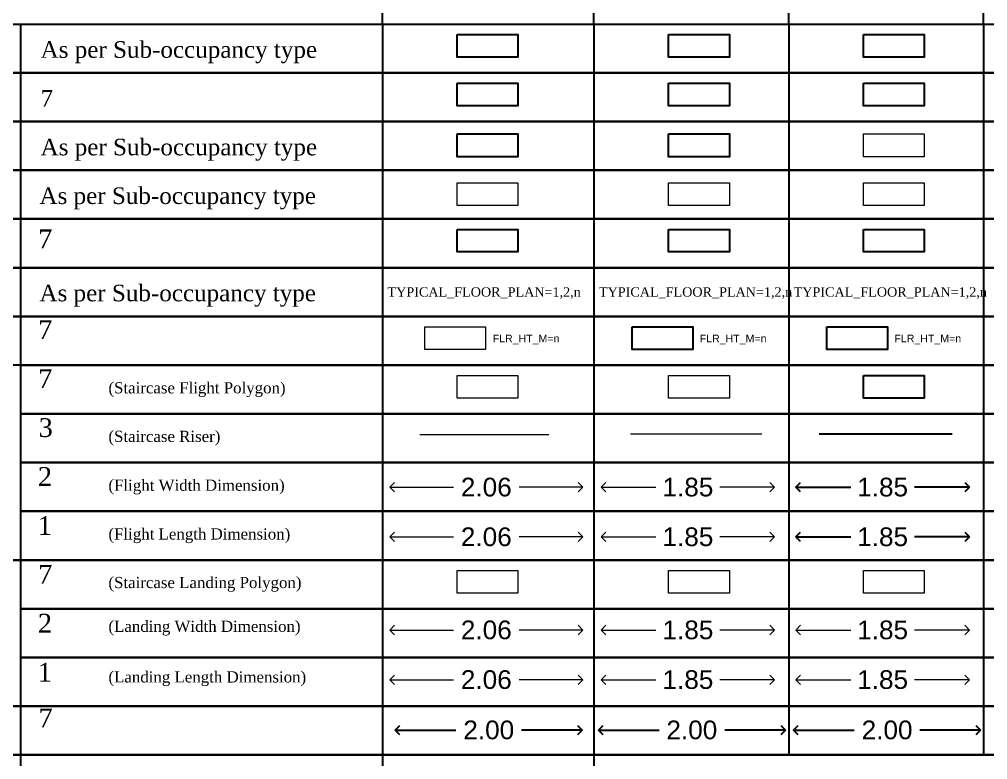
# Model space of a CAD drawing. Header units: millimetres. Extents: x -9481 to -9286, y 28723 to 28853.
# Drawn here: x -9461.74 to -9451.39, y 28788.59 to 28796.51 of the extents above; entities that cross this region are included whole.
import ezdxf

# ---------------------------------------------------------------- set-up
doc = ezdxf.new("R2010")
doc.units = ezdxf.units.MM
doc.header["$PDMODE"] = 34
doc.header["$PDSIZE"] = -15
doc.linetypes.add('CONTINULUS', pattern=[0])
for name, color, linetype in [('BLK_1_FLR_-2_BLT_UP_AREA_ADD', 7, 'Continuous'), ('BLK_1_FLR_0_APPROVED_CONSTRUCTION', 7, 'Continuous'), ('BLK_1_FLR_0_CARPET_AREA', 25, 'Continuous'), ('BLK_1_FLR_0_DEMOLITION_AREA', 7, 'Continuous'), ('BLK_1_FLR_0_EXIT_WIDTH_STAIR', 7, 'Continuous'), ('BLK_1_FLR_0_ROOF_AREA', 7, 'Continuous'), ('BLK_1_FLR_1_APPROVED_CONSTRUCTION', 7, 'Continuous'), ('BLK_1_FLR_1_CARPET_AREA', 25, 'Continuous'), ('BLK_1_FLR_1_DEMOLITION_AREA', 7, 'Continuous'), ('BLK_1_FLR_1_EXIT_WIDTH_STAIR', 7, 'Continuous'), ('BLK_1_FLR_1_ROOF_AREA', 7, 'Continuous'), ('BLK_1_FLR_2_APPROVED_CONSTRUCTION', 7, 'Continuous'), ('BLK_1_FLR_2_DEMOLITION_AREA', 7, 'Continuous'), ('BLK_1_FLR_2_EXIT_WIDTH_STAIR', 7, 'Continuous'), ('BLK_1_FLR_2_ROOF_AREA', 7, 'Continuous')]:
    doc.layers.add(name, color=color, linetype=linetype)
for name, color, linetype, plot in [('BLK_1_FLR_0_BLT_UP_AREA', 25, 'Continuous', False), ('BLK_1_FLR_1_BLT_UP_AREA', 25, 'Continuous', False), ('BLK_1_FLR_1_STAIR_1', 1, 'Continuous', False), ('BLK_1_FLR_2_BLT_UP_AREA', 7, 'Continuous', False), ('BLK_1_FLR_2_STAIR_1', 1, 'Continuous', False), ('BLK_1_FLR_2_STAIR_1_FLIGHT_1', 7, 'Continuous', False)]:
    doc.layers.add(name, color=color, linetype=linetype, plot=plot)
for name, color, linetype, lineweight in [('BLK_1_FLR_0_CRPT_AREA_DEDUCT', 7, 'Continuous', 0), ('BLK_1_FLR_0_STAIR_1', 7, 'Continuous', 0), ('BLK_1_FLR_0_STAIR_1_FLIGHT_1', 7, 'Continuous', 0), ('BLK_1_FLR_0_STAIR_1_LANDING_1', 7, 'Continuous', 0), ('BLK_1_FLR_1_CRPT_AREA_DEDUCT', 7, 'Continuous', 0), ('BLK_1_FLR_1_STAIR_1_FLIGHT_1', 7, 'Continuous', 0), ('BLK_1_FLR_1_STAIR_1_LANDING_1', 7, 'Continuous', 0), ('BLK_1_FLR_2_CARPET_AREA', 7, 'Continuous', 0), ('BLK_1_FLR_2_CRPT_AREA_DEDUCT', 7, 'Continuous', 0), ('BLK_1_FLR_2_STAIR_1_LANDING_1', 7, 'Continuous', 0), ('PLAN', 7, 'Continuous', 40)]:
    doc.layers.add(name, color=color, linetype=linetype, lineweight=lineweight)
doc.styles.add('Arial', font='arial.ttf', dxfattribs={"height": 0.2})
doc.styles.add('MtXpl_Georgia', font='georgiab.ttf')
doc.styles.get("Standard").update_dxf_attribs({"font": 'arial.ttf', "height": 0.25})
doc.styles.add('style2', font='arial.ttf', dxfattribs={"height": 0.3})
doc.styles.add('TNR', font='times.ttf', dxfattribs={"height": 0.5})
doc.dimstyles.new('INT DIM', dxfattribs={"dimtxt": 0.3, "dimasz": 0.1, "dimexe": 0.18, "dimexo": 0.0625, "dimgap": 0.09, "dimtad": 0, "dimzin": 0, "dimdsep": 46, "dimtxsty": 'style2', "dimblk": 'OPEN90', "dimcen": 0.09, "dimse1": 1, "dimse2": 1, "dimclrd": 250, "dimclrt": 256, "dimadec": 0, "dimazin": 0, "dimtfac": 1, "dimtofl": 0, "dimtmove": 0, "dimatfit": 3, "dimfxl": 0.18, "dimtolj": 1, "dimtzin": 0, "dimlwd": -1, "dimarcsym": 0})

# ---------------------------------------------------------------- blocks, each defined once
blk = doc.blocks.new('_Open90')
at = {"layer": 'PLAN', "color": 0, "lineweight": -2}
for p, q in [((0, 0), (-1, 0)), ((-0.5, 0.5), (0, 0)), ((0, 0), (-0.5, -0.5))]:
    blk.add_line(p, q, dxfattribs=at)
blk = doc.blocks.new('*D8')
at = {"layer": 'BLK_1_FLR_0_STAIR_1_FLIGHT_1', "color": 250, "transparency": 16777216}
for p, q in [((-9457.685, 28791.506), (-9457.104, 28791.506)), ((-9455.82, 28791.506), (-9456.401, 28791.506))]:
    blk.add_line(p, q, dxfattribs=at)
at = {"layer": 'Defpoints', "color": 0, "transparency": 16777216}
for p in [(-9457.785, 28791.572), (-9455.72, 28791.591), (-9455.72, 28791.506)]:
    blk.add_point(p, dxfattribs=at)
at = {"layer": 'BLK_1_FLR_0_STAIR_1_FLIGHT_1', "color": 250, "transparency": 16777216, "xscale": 0.1, "yscale": 0.1, "zscale": 0.1, "rotation": 180}
blk.add_blockref('_Open90', (-9457.785, 28791.506), dxfattribs=at)
at = {"layer": 'BLK_1_FLR_0_STAIR_1_FLIGHT_1', "color": 250, "transparency": 16777216, "xscale": 0.1, "yscale": 0.1, "zscale": 0.1}
blk.add_blockref('_Open90', (-9455.72, 28791.506), dxfattribs=at)
at = {"layer": 'BLK_1_FLR_0_STAIR_1_FLIGHT_1', "transparency": 16777216, "insert": (-9456.753, 28791.506), "char_height": 0.2, "attachment_point": 5, "style": 'Arial', "bg_fill": 3, "box_fill_scale": 1.1, "bg_fill_color": 256, "bg_fill_true_color": 13158600, "bg_fill_transparency": 0}
blk.add_mtext('\\A1;2.06', dxfattribs=at)
blk = doc.blocks.new('*D9')
at = {"layer": 'BLK_1_FLR_1_STAIR_1_FLIGHT_1', "color": 250, "transparency": 16777216}
for p, q in [((-9455.425, 28791.506), (-9454.94, 28791.506)), ((-9453.772, 28791.506), (-9454.257, 28791.506))]:
    blk.add_line(p, q, dxfattribs=at)
at = {"layer": 'Defpoints', "color": 0, "transparency": 16777216}
for p in [(-9455.525, 28791.572), (-9453.672, 28791.591), (-9453.672, 28791.506)]:
    blk.add_point(p, dxfattribs=at)
at = {"layer": 'BLK_1_FLR_1_STAIR_1_FLIGHT_1', "color": 250, "transparency": 16777216, "xscale": 0.1, "yscale": 0.1, "zscale": 0.1, "rotation": 180}
blk.add_blockref('_Open90', (-9455.525, 28791.506), dxfattribs=at)
at = {"layer": 'BLK_1_FLR_1_STAIR_1_FLIGHT_1', "color": 250, "transparency": 16777216, "xscale": 0.1, "yscale": 0.1, "zscale": 0.1}
blk.add_blockref('_Open90', (-9453.672, 28791.506), dxfattribs=at)
at = {"layer": 'BLK_1_FLR_1_STAIR_1_FLIGHT_1', "transparency": 16777216, "insert": (-9454.598, 28791.506), "char_height": 0.2, "attachment_point": 5, "style": 'Arial', "bg_fill": 3, "box_fill_scale": 1.1, "bg_fill_color": 256, "bg_fill_true_color": 13158600, "bg_fill_transparency": 0}
blk.add_mtext('\\A1;1.85', dxfattribs=at)
blk = doc.blocks.new('*D10')
at = {"layer": 'BLK_1_FLR_2_STAIR_1_FLIGHT_1', "color": 250, "transparency": 16777216}
for p, q in [((-9453.344, 28791.506), (-9452.858, 28791.506)), ((-9451.69, 28791.506), (-9452.176, 28791.506))]:
    blk.add_line(p, q, dxfattribs=at)
at = {"layer": 'Defpoints', "color": 0, "transparency": 16777216}
for p in [(-9453.444, 28791.572), (-9451.59, 28791.591), (-9451.59, 28791.506)]:
    blk.add_point(p, dxfattribs=at)
at = {"layer": 'BLK_1_FLR_2_STAIR_1_FLIGHT_1', "color": 250, "transparency": 16777216, "xscale": 0.1, "yscale": 0.1, "zscale": 0.1, "rotation": 180}
blk.add_blockref('_Open90', (-9453.444, 28791.506), dxfattribs=at)
at = {"layer": 'BLK_1_FLR_2_STAIR_1_FLIGHT_1', "color": 250, "transparency": 16777216, "xscale": 0.1, "yscale": 0.1, "zscale": 0.1}
blk.add_blockref('_Open90', (-9451.59, 28791.506), dxfattribs=at)
at = {"layer": 'BLK_1_FLR_2_STAIR_1_FLIGHT_1', "transparency": 16777216, "insert": (-9452.517, 28791.506), "char_height": 0.2, "attachment_point": 5, "style": 'Arial', "bg_fill": 3, "box_fill_scale": 1.1, "bg_fill_color": 256, "bg_fill_true_color": 13158600, "bg_fill_transparency": 0}
blk.add_mtext('\\A1;1.85', dxfattribs=at)
blk = doc.blocks.new('*D15')
at = {"layer": 'BLK_1_FLR_0_STAIR_1_FLIGHT_1', "color": 250, "transparency": 16777216}
for p, q in [((-9457.685, 28790.975), (-9457.104, 28790.975)), ((-9455.82, 28790.975), (-9456.401, 28790.975))]:
    blk.add_line(p, q, dxfattribs=at)
at = {"layer": 'Defpoints', "color": 0, "transparency": 16777216}
for p in [(-9455.72, 28791.06), (-9457.785, 28791.041), (-9455.72, 28790.975)]:
    blk.add_point(p, dxfattribs=at)
at = {"layer": 'BLK_1_FLR_0_STAIR_1_FLIGHT_1', "color": 250, "transparency": 16777216, "xscale": 0.1, "yscale": 0.1, "zscale": 0.1, "rotation": 180}
blk.add_blockref('_Open90', (-9457.785, 28790.975), dxfattribs=at)
at = {"layer": 'BLK_1_FLR_0_STAIR_1_FLIGHT_1', "color": 250, "transparency": 16777216, "xscale": 0.1, "yscale": 0.1, "zscale": 0.1}
blk.add_blockref('_Open90', (-9455.72, 28790.975), dxfattribs=at)
at = {"layer": 'BLK_1_FLR_0_STAIR_1_FLIGHT_1', "transparency": 16777216, "insert": (-9456.753, 28790.975), "char_height": 0.2, "attachment_point": 5, "style": 'Arial', "bg_fill": 3, "box_fill_scale": 1.1, "bg_fill_color": 256, "bg_fill_true_color": 13158600, "bg_fill_transparency": 0}
blk.add_mtext('\\A1;2.06', dxfattribs=at)
blk = doc.blocks.new('*D16')
at = {"layer": 'BLK_1_FLR_1_STAIR_1_FLIGHT_1', "color": 250, "transparency": 16777216}
for p, q in [((-9455.425, 28790.975), (-9454.94, 28790.975)), ((-9453.772, 28790.975), (-9454.257, 28790.975))]:
    blk.add_line(p, q, dxfattribs=at)
at = {"layer": 'Defpoints', "color": 0, "transparency": 16777216}
for p in [(-9453.672, 28791.06), (-9455.525, 28791.041), (-9453.672, 28790.975)]:
    blk.add_point(p, dxfattribs=at)
at = {"layer": 'BLK_1_FLR_1_STAIR_1_FLIGHT_1', "color": 250, "transparency": 16777216, "xscale": 0.1, "yscale": 0.1, "zscale": 0.1, "rotation": 180}
blk.add_blockref('_Open90', (-9455.525, 28790.975), dxfattribs=at)
at = {"layer": 'BLK_1_FLR_1_STAIR_1_FLIGHT_1', "color": 250, "transparency": 16777216, "xscale": 0.1, "yscale": 0.1, "zscale": 0.1}
blk.add_blockref('_Open90', (-9453.672, 28790.975), dxfattribs=at)
at = {"layer": 'BLK_1_FLR_1_STAIR_1_FLIGHT_1', "transparency": 16777216, "insert": (-9454.598, 28790.975), "char_height": 0.2, "attachment_point": 5, "style": 'Arial', "bg_fill": 3, "box_fill_scale": 1.1, "bg_fill_color": 256, "bg_fill_true_color": 13158600, "bg_fill_transparency": 0}
blk.add_mtext('\\A1;1.85', dxfattribs=at)
blk = doc.blocks.new('*D21')
at = {"layer": 'BLK_1_FLR_2_STAIR_1_FLIGHT_1', "color": 250, "transparency": 16777216}
for p, q in [((-9453.344, 28790.975), (-9452.858, 28790.975)), ((-9451.69, 28790.975), (-9452.176, 28790.975))]:
    blk.add_line(p, q, dxfattribs=at)
at = {"layer": 'Defpoints', "color": 0, "transparency": 16777216}
for p in [(-9451.59, 28791.06), (-9453.444, 28791.041), (-9451.59, 28790.975)]:
    blk.add_point(p, dxfattribs=at)
at = {"layer": 'BLK_1_FLR_2_STAIR_1_FLIGHT_1', "color": 250, "transparency": 16777216, "xscale": 0.1, "yscale": 0.1, "zscale": 0.1, "rotation": 180}
blk.add_blockref('_Open90', (-9453.444, 28790.975), dxfattribs=at)
at = {"layer": 'BLK_1_FLR_2_STAIR_1_FLIGHT_1', "color": 250, "transparency": 16777216, "xscale": 0.1, "yscale": 0.1, "zscale": 0.1}
blk.add_blockref('_Open90', (-9451.59, 28790.975), dxfattribs=at)
at = {"layer": 'BLK_1_FLR_2_STAIR_1_FLIGHT_1', "transparency": 16777216, "insert": (-9452.517, 28790.975), "char_height": 0.2, "attachment_point": 5, "style": 'Arial', "bg_fill": 3, "box_fill_scale": 1.1, "bg_fill_color": 256, "bg_fill_true_color": 13158600, "bg_fill_transparency": 0}
blk.add_mtext('\\A1;1.85', dxfattribs=at)
blk = doc.blocks.new('*D22')
at = {"layer": 'BLK_1_FLR_0_STAIR_1_LANDING_1', "color": 250, "transparency": 16777216}
for p, q in [((-9457.685, 28789.98), (-9457.104, 28789.98)), ((-9455.82, 28789.98), (-9456.401, 28789.98))]:
    blk.add_line(p, q, dxfattribs=at)
at = {"layer": 'Defpoints', "color": 0, "transparency": 16777216}
for p in [(-9457.785, 28790.046), (-9455.72, 28790.065), (-9455.72, 28789.98)]:
    blk.add_point(p, dxfattribs=at)
at = {"layer": 'BLK_1_FLR_0_STAIR_1_LANDING_1', "color": 250, "transparency": 16777216, "xscale": 0.1, "yscale": 0.1, "zscale": 0.1, "rotation": 180}
blk.add_blockref('_Open90', (-9457.785, 28789.98), dxfattribs=at)
at = {"layer": 'BLK_1_FLR_0_STAIR_1_LANDING_1', "color": 250, "transparency": 16777216, "xscale": 0.1, "yscale": 0.1, "zscale": 0.1}
blk.add_blockref('_Open90', (-9455.72, 28789.98), dxfattribs=at)
at = {"layer": 'BLK_1_FLR_0_STAIR_1_LANDING_1', "transparency": 16777216, "insert": (-9456.753, 28789.98), "char_height": 0.2, "attachment_point": 5, "style": 'Arial', "bg_fill": 3, "box_fill_scale": 1.1, "bg_fill_color": 256, "bg_fill_true_color": 13158600, "bg_fill_transparency": 0}
blk.add_mtext('\\A1;2.06', dxfattribs=at)
blk = doc.blocks.new('*D23')
at = {"layer": 'BLK_1_FLR_1_STAIR_1_LANDING_1', "color": 250, "transparency": 16777216}
for p, q in [((-9455.425, 28789.98), (-9454.94, 28789.98)), ((-9453.772, 28789.98), (-9454.257, 28789.98))]:
    blk.add_line(p, q, dxfattribs=at)
at = {"layer": 'Defpoints', "color": 0, "transparency": 16777216}
for p in [(-9455.525, 28790.046), (-9453.672, 28790.065), (-9453.672, 28789.98)]:
    blk.add_point(p, dxfattribs=at)
at = {"layer": 'BLK_1_FLR_1_STAIR_1_LANDING_1', "color": 250, "transparency": 16777216, "xscale": 0.1, "yscale": 0.1, "zscale": 0.1, "rotation": 180}
blk.add_blockref('_Open90', (-9455.525, 28789.98), dxfattribs=at)
at = {"layer": 'BLK_1_FLR_1_STAIR_1_LANDING_1', "color": 250, "transparency": 16777216, "xscale": 0.1, "yscale": 0.1, "zscale": 0.1}
blk.add_blockref('_Open90', (-9453.672, 28789.98), dxfattribs=at)
at = {"layer": 'BLK_1_FLR_1_STAIR_1_LANDING_1', "transparency": 16777216, "insert": (-9454.598, 28789.98), "char_height": 0.2, "attachment_point": 5, "style": 'Arial', "bg_fill": 3, "box_fill_scale": 1.1, "bg_fill_color": 256, "bg_fill_true_color": 13158600, "bg_fill_transparency": 0}
blk.add_mtext('\\A1;1.85', dxfattribs=at)
blk = doc.blocks.new('*D35')
at = {"layer": 'BLK_1_FLR_2_STAIR_1_LANDING_1', "color": 250, "transparency": 16777216}
for p, q in [((-9453.344, 28789.98), (-9452.858, 28789.98)), ((-9451.69, 28789.98), (-9452.176, 28789.98))]:
    blk.add_line(p, q, dxfattribs=at)
at = {"layer": 'Defpoints', "color": 0, "transparency": 16777216}
for p in [(-9453.444, 28790.046), (-9451.59, 28790.065), (-9451.59, 28789.98)]:
    blk.add_point(p, dxfattribs=at)
at = {"layer": 'BLK_1_FLR_2_STAIR_1_LANDING_1', "color": 250, "transparency": 16777216, "xscale": 0.1, "yscale": 0.1, "zscale": 0.1, "rotation": 180}
blk.add_blockref('_Open90', (-9453.444, 28789.98), dxfattribs=at)
at = {"layer": 'BLK_1_FLR_2_STAIR_1_LANDING_1', "color": 250, "transparency": 16777216, "xscale": 0.1, "yscale": 0.1, "zscale": 0.1}
blk.add_blockref('_Open90', (-9451.59, 28789.98), dxfattribs=at)
at = {"layer": 'BLK_1_FLR_2_STAIR_1_LANDING_1', "transparency": 16777216, "insert": (-9452.517, 28789.98), "char_height": 0.2, "attachment_point": 5, "style": 'Arial', "bg_fill": 3, "box_fill_scale": 1.1, "bg_fill_color": 256, "bg_fill_true_color": 13158600, "bg_fill_transparency": 0}
blk.add_mtext('\\A1;1.85', dxfattribs=at)
blk = doc.blocks.new('*D28')
at = {"layer": 'BLK_1_FLR_0_STAIR_1_LANDING_1', "color": 250, "transparency": 16777216}
for p, q in [((-9457.685, 28789.449), (-9457.104, 28789.449)), ((-9455.82, 28789.449), (-9456.401, 28789.449))]:
    blk.add_line(p, q, dxfattribs=at)
at = {"layer": 'Defpoints', "color": 0, "transparency": 16777216}
for p in [(-9457.785, 28789.515), (-9455.72, 28789.533), (-9455.72, 28789.449)]:
    blk.add_point(p, dxfattribs=at)
at = {"layer": 'BLK_1_FLR_0_STAIR_1_LANDING_1', "color": 250, "transparency": 16777216, "xscale": 0.1, "yscale": 0.1, "zscale": 0.1, "rotation": 180}
blk.add_blockref('_Open90', (-9457.785, 28789.449), dxfattribs=at)
at = {"layer": 'BLK_1_FLR_0_STAIR_1_LANDING_1', "color": 250, "transparency": 16777216, "xscale": 0.1, "yscale": 0.1, "zscale": 0.1}
blk.add_blockref('_Open90', (-9455.72, 28789.449), dxfattribs=at)
at = {"layer": 'BLK_1_FLR_0_STAIR_1_LANDING_1', "transparency": 16777216, "insert": (-9456.753, 28789.449), "char_height": 0.2, "attachment_point": 5, "style": 'Arial', "bg_fill": 3, "box_fill_scale": 1.1, "bg_fill_color": 256, "bg_fill_true_color": 13158600, "bg_fill_transparency": 0}
blk.add_mtext('\\A1;2.06', dxfattribs=at)
blk = doc.blocks.new('*D29')
at = {"layer": 'BLK_1_FLR_1_STAIR_1_LANDING_1', "color": 250, "transparency": 16777216}
for p, q in [((-9455.425, 28789.449), (-9454.94, 28789.449)), ((-9453.772, 28789.449), (-9454.257, 28789.449))]:
    blk.add_line(p, q, dxfattribs=at)
at = {"layer": 'Defpoints', "color": 0, "transparency": 16777216}
for p in [(-9455.525, 28789.515), (-9453.672, 28789.533), (-9453.672, 28789.449)]:
    blk.add_point(p, dxfattribs=at)
at = {"layer": 'BLK_1_FLR_1_STAIR_1_LANDING_1', "color": 250, "transparency": 16777216, "xscale": 0.1, "yscale": 0.1, "zscale": 0.1, "rotation": 180}
blk.add_blockref('_Open90', (-9455.525, 28789.449), dxfattribs=at)
at = {"layer": 'BLK_1_FLR_1_STAIR_1_LANDING_1', "color": 250, "transparency": 16777216, "xscale": 0.1, "yscale": 0.1, "zscale": 0.1}
blk.add_blockref('_Open90', (-9453.672, 28789.449), dxfattribs=at)
at = {"layer": 'BLK_1_FLR_1_STAIR_1_LANDING_1', "transparency": 16777216, "insert": (-9454.598, 28789.449), "char_height": 0.2, "attachment_point": 5, "style": 'Arial', "bg_fill": 3, "box_fill_scale": 1.1, "bg_fill_color": 256, "bg_fill_true_color": 13158600, "bg_fill_transparency": 0}
blk.add_mtext('\\A1;1.85', dxfattribs=at)
blk = doc.blocks.new('*D30')
at = {"layer": 'BLK_1_FLR_2_STAIR_1_LANDING_1', "color": 250, "transparency": 16777216}
for p, q in [((-9453.344, 28789.449), (-9452.858, 28789.449)), ((-9451.69, 28789.449), (-9452.176, 28789.449))]:
    blk.add_line(p, q, dxfattribs=at)
at = {"layer": 'Defpoints', "color": 0, "transparency": 16777216}
for p in [(-9453.444, 28789.515), (-9451.59, 28789.533), (-9451.59, 28789.449)]:
    blk.add_point(p, dxfattribs=at)
at = {"layer": 'BLK_1_FLR_2_STAIR_1_LANDING_1', "color": 250, "transparency": 16777216, "xscale": 0.1, "yscale": 0.1, "zscale": 0.1, "rotation": 180}
blk.add_blockref('_Open90', (-9453.444, 28789.449), dxfattribs=at)
at = {"layer": 'BLK_1_FLR_2_STAIR_1_LANDING_1', "color": 250, "transparency": 16777216, "xscale": 0.1, "yscale": 0.1, "zscale": 0.1}
blk.add_blockref('_Open90', (-9451.59, 28789.449), dxfattribs=at)
at = {"layer": 'BLK_1_FLR_2_STAIR_1_LANDING_1', "transparency": 16777216, "insert": (-9452.517, 28789.449), "char_height": 0.2, "attachment_point": 5, "style": 'Arial', "bg_fill": 3, "box_fill_scale": 1.1, "bg_fill_color": 256, "bg_fill_true_color": 13158600, "bg_fill_transparency": 0}
blk.add_mtext('\\A1;1.85', dxfattribs=at)
blk = doc.blocks.new('*D37')
at = {"layer": 'BLK_1_FLR_0_EXIT_WIDTH_STAIR', "color": 250, "ltscale": 0.05, "transparency": 16777216}
for p, q in [((-9457.626, 28788.911), (-9457.078, 28788.911)), ((-9455.827, 28788.911), (-9456.376, 28788.911))]:
    blk.add_line(p, q, dxfattribs=at)
at = {"layer": 'Defpoints', "color": 0, "linetype": 'CONTINULUS', "ltscale": 0.05, "transparency": 16777216}
for p in [(-9457.726, 28789.071), (-9455.727, 28789.071), (-9455.727, 28788.911)]:
    blk.add_point(p, dxfattribs=at)
at = {"layer": 'BLK_1_FLR_0_EXIT_WIDTH_STAIR', "color": 250, "linetype": 'CONTINULUS', "ltscale": 0.05, "transparency": 16777216, "xscale": 0.1, "yscale": 0.1, "zscale": 0.1, "rotation": 180}
blk.add_blockref('_Open90', (-9457.726, 28788.911), dxfattribs=at)
at = {"layer": 'BLK_1_FLR_0_EXIT_WIDTH_STAIR', "color": 250, "linetype": 'CONTINULUS', "ltscale": 0.05, "transparency": 16777216, "xscale": 0.1, "yscale": 0.1, "zscale": 0.1}
blk.add_blockref('_Open90', (-9455.727, 28788.911), dxfattribs=at)
at = {"layer": 'BLK_1_FLR_0_EXIT_WIDTH_STAIR', "linetype": 'CONTINULUS', "ltscale": 0.05, "transparency": 16777216, "insert": (-9456.727, 28788.911), "char_height": 0.2, "attachment_point": 5, "style": 'Arial', "bg_fill": 3, "box_fill_scale": 1.1, "bg_fill_color": 256, "bg_fill_true_color": 13158600, "bg_fill_transparency": 0}
blk.add_mtext('\\A1;2.00', dxfattribs=at)
blk = doc.blocks.new('*D38')
at = {"layer": 'BLK_1_FLR_1_EXIT_WIDTH_STAIR', "color": 250, "ltscale": 0.05, "transparency": 16777216}
for p, q in [((-9455.455, 28788.911), (-9454.907, 28788.911)), ((-9453.656, 28788.911), (-9454.204, 28788.911))]:
    blk.add_line(p, q, dxfattribs=at)
at = {"layer": 'Defpoints', "color": 0, "linetype": 'CONTINULUS', "ltscale": 0.05, "transparency": 16777216}
for p in [(-9455.555, 28789.071), (-9453.556, 28789.071), (-9453.556, 28788.911)]:
    blk.add_point(p, dxfattribs=at)
at = {"layer": 'BLK_1_FLR_1_EXIT_WIDTH_STAIR', "color": 250, "linetype": 'CONTINULUS', "ltscale": 0.05, "transparency": 16777216, "xscale": 0.1, "yscale": 0.1, "zscale": 0.1, "rotation": 180}
blk.add_blockref('_Open90', (-9455.555, 28788.911), dxfattribs=at)
at = {"layer": 'BLK_1_FLR_1_EXIT_WIDTH_STAIR', "color": 250, "linetype": 'CONTINULUS', "ltscale": 0.05, "transparency": 16777216, "xscale": 0.1, "yscale": 0.1, "zscale": 0.1}
blk.add_blockref('_Open90', (-9453.556, 28788.911), dxfattribs=at)
at = {"layer": 'BLK_1_FLR_1_EXIT_WIDTH_STAIR', "linetype": 'CONTINULUS', "ltscale": 0.05, "transparency": 16777216, "insert": (-9454.556, 28788.911), "char_height": 0.2, "attachment_point": 5, "style": 'Arial', "bg_fill": 3, "box_fill_scale": 1.1, "bg_fill_color": 256, "bg_fill_true_color": 13158600, "bg_fill_transparency": 0}
blk.add_mtext('\\A1;2.00', dxfattribs=at)
blk = doc.blocks.new('*D39')
at = {"layer": 'BLK_1_FLR_2_EXIT_WIDTH_STAIR', "color": 250, "ltscale": 0.05, "transparency": 16777216}
for p, q in [((-9453.369, 28788.911), (-9452.82, 28788.911)), ((-9451.569, 28788.911), (-9452.118, 28788.911))]:
    blk.add_line(p, q, dxfattribs=at)
at = {"layer": 'Defpoints', "color": 0, "linetype": 'CONTINULUS', "ltscale": 0.05, "transparency": 16777216}
for p in [(-9453.469, 28789.071), (-9451.469, 28789.071), (-9451.469, 28788.911)]:
    blk.add_point(p, dxfattribs=at)
at = {"layer": 'BLK_1_FLR_2_EXIT_WIDTH_STAIR', "color": 250, "linetype": 'CONTINULUS', "ltscale": 0.05, "transparency": 16777216, "xscale": 0.1, "yscale": 0.1, "zscale": 0.1, "rotation": 180}
blk.add_blockref('_Open90', (-9453.469, 28788.911), dxfattribs=at)
at = {"layer": 'BLK_1_FLR_2_EXIT_WIDTH_STAIR', "color": 250, "linetype": 'CONTINULUS', "ltscale": 0.05, "transparency": 16777216, "xscale": 0.1, "yscale": 0.1, "zscale": 0.1}
blk.add_blockref('_Open90', (-9451.469, 28788.911), dxfattribs=at)
at = {"layer": 'BLK_1_FLR_2_EXIT_WIDTH_STAIR', "linetype": 'CONTINULUS', "ltscale": 0.05, "transparency": 16777216, "insert": (-9452.469, 28788.911), "char_height": 0.2, "attachment_point": 5, "style": 'Arial', "bg_fill": 3, "box_fill_scale": 1.1, "bg_fill_color": 256, "bg_fill_true_color": 13158600, "bg_fill_transparency": 0}
blk.add_mtext('\\A1;2.00', dxfattribs=at)

msp = doc.modelspace()

# ---------------------------------------------------------------- linework, layer by layer
for p, q in [((-9461.732, 28796.455), (-9461.732, 28795.933)), ((-9457.862, 28796.455), (-9457.862, 28795.935)), ((-9455.602, 28796.455), (-9455.602, 28795.935)), ((-9453.521, 28796.455), (-9453.521, 28795.935)), ((-9451.44, 28796.455), (-9451.44, 28795.935)), ((-9461.732, 28795.935), (-9461.732, 28795.413)), ((-9457.862, 28795.935), (-9457.862, 28795.414)), ((-9455.602, 28795.935), (-9455.602, 28795.414)), ((-9453.521, 28795.935), (-9453.521, 28795.414)), ((-9451.44, 28795.935), (-9451.44, 28795.414)), ((-9461.732, 28795.414), (-9461.732, 28794.892)), ((-9457.862, 28795.414), (-9457.862, 28794.893)), ((-9455.602, 28795.414), (-9455.602, 28794.373)), ((-9453.521, 28795.414), (-9453.521, 28794.373)), ((-9451.44, 28795.414), (-9451.44, 28794.373)), ((-9461.732, 28794.893), (-9461.732, 28794.371)), ((-9457.862, 28794.893), (-9457.862, 28794.373)), ((-9461.732, 28794.373), (-9461.732, 28793.851)), ((-9457.862, 28794.373), (-9457.862, 28793.852)), ((-9455.602, 28794.373), (-9455.602, 28793.852)), ((-9453.521, 28794.373), (-9453.521, 28793.852)), ((-9451.44, 28794.373), (-9451.44, 28793.852)), ((-9461.732, 28793.852), (-9461.732, 28793.851)), ((-9461.732, 28793.852), (-9461.732, 28793.33)), ((-9457.862, 28793.852), (-9457.862, 28793.332)), ((-9455.602, 28793.852), (-9455.602, 28793.332)), ((-9453.521, 28793.852), (-9453.521, 28793.332)), ((-9451.44, 28793.852), (-9451.44, 28793.332)), ((-9461.732, 28793.332), (-9461.732, 28792.809)), ((-9461.732, 28793.332), (-9461.732, 28793.33)), ((-9457.862, 28793.332), (-9457.862, 28792.811)), ((-9455.602, 28793.332), (-9455.602, 28792.811)), ((-9453.521, 28793.332), (-9453.521, 28792.811)), ((-9451.44, 28793.332), (-9451.44, 28792.811)), ((-9461.732, 28792.811), (-9461.732, 28792.289)), ((-9457.862, 28792.811), (-9457.862, 28792.29)), ((-9455.602, 28792.811), (-9455.602, 28792.29)), ((-9453.521, 28792.811), (-9453.521, 28792.29)), ((-9451.44, 28792.811), (-9451.44, 28792.29)), ((-9461.732, 28792.29), (-9461.732, 28791.768)), ((-9457.862, 28792.29), (-9457.862, 28791.77)), ((-9455.602, 28792.29), (-9455.602, 28791.77)), ((-9453.521, 28792.29), (-9453.521, 28791.77)), ((-9451.44, 28792.29), (-9451.44, 28791.77)), ((-9461.732, 28791.77), (-9461.732, 28791.247)), ((-9457.862, 28791.77), (-9457.862, 28791.249)), ((-9455.602, 28791.77), (-9455.602, 28791.249)), ((-9453.521, 28791.77), (-9453.521, 28791.249)), ((-9451.44, 28791.77), (-9451.44, 28791.249)), ((-9461.732, 28791.249), (-9461.732, 28790.727)), ((-9457.862, 28791.249), (-9457.862, 28790.728)), ((-9455.602, 28791.249), (-9455.602, 28790.728)), ((-9453.521, 28791.249), (-9453.521, 28790.728)), ((-9451.44, 28791.249), (-9451.44, 28790.728)), ((-9461.732, 28790.728), (-9461.732, 28790.206)), ((-9457.862, 28790.728), (-9457.862, 28790.208)), ((-9455.602, 28790.728), (-9455.602, 28790.208)), ((-9453.521, 28790.728), (-9453.521, 28790.208)), ((-9451.44, 28790.728), (-9451.44, 28790.208)), ((-9461.732, 28790.208), (-9461.732, 28789.685)), ((-9457.862, 28790.208), (-9457.862, 28789.687)), ((-9455.602, 28790.208), (-9455.602, 28789.687)), ((-9453.521, 28790.208), (-9453.521, 28789.687)), ((-9451.44, 28790.208), (-9451.44, 28789.687)), ((-9461.732, 28789.687), (-9461.732, 28789.165)), ((-9457.862, 28789.687), (-9457.862, 28789.166)), ((-9455.602, 28789.687), (-9455.602, 28789.166)), ((-9453.521, 28789.687), (-9453.521, 28789.166)), ((-9451.44, 28789.687), (-9451.44, 28789.166)), ((-9461.732, 28789.166), (-9461.732, 28788.644)), ((-9457.862, 28789.166), (-9457.862, 28788.646)), ((-9455.602, 28789.166), (-9455.602, 28788.646)), ((-9453.521, 28789.166), (-9453.521, 28788.646)), ((-9451.44, 28789.166), (-9451.44, 28788.646)), ((-9461.732, 28788.646), (-9461.732, 28788.124)), ((-9457.862, 28788.646), (-9457.862, 28788.125)), ((-9455.602, 28788.646), (-9455.602, 28788.125))]:
    msp.add_line(p, q)
for points in [[(-9481.258, 28795.935), (-9481.258, 28796.455), (-9442.23, 28796.455), (-9442.23, 28795.935), (-9481.258, 28795.935)], [(-9481.258, 28795.414), (-9481.258, 28795.935), (-9442.23, 28795.935), (-9442.23, 28795.414), (-9481.258, 28795.414)], [(-9481.258, 28794.893), (-9481.258, 28795.414), (-9442.23, 28795.414), (-9442.23, 28794.893), (-9470.864, 28794.893)], [(-9470.864, 28794.893), (-9442.23, 28794.893), (-9442.23, 28794.373), (-9481.258, 28794.373)], [(-9481.258, 28792.811), (-9481.258, 28793.332), (-9442.23, 28793.332), (-9442.23, 28792.811), (-9470.864, 28792.811)], [(-9461.732, 28792.811), (-9442.23, 28792.811), (-9442.23, 28792.29), (-9461.732, 28792.29)], [(-9461.732, 28792.29), (-9442.23, 28792.29), (-9442.23, 28791.77), (-9461.732, 28791.77)], [(-9461.732, 28791.77), (-9442.23, 28791.77), (-9442.23, 28791.249), (-9461.732, 28791.249)], [(-9461.732, 28791.249), (-9442.23, 28791.249), (-9442.23, 28790.728), (-9470.864, 28790.728)], [(-9470.864, 28790.728), (-9442.23, 28790.728), (-9442.23, 28790.208), (-9461.732, 28790.208)], [(-9461.732, 28790.208), (-9442.23, 28790.208), (-9442.23, 28789.687), (-9461.732, 28789.687)], [(-9461.732, 28789.687), (-9442.23, 28789.687), (-9442.23, 28789.166), (-9481.258, 28789.166), (-9481.258, 28789.687)]]:
    msp.add_lwpolyline(points)
for points in [[(-9481.258, 28794.373), (-9442.23, 28794.373), (-9442.23, 28793.852), (-9481.258, 28793.852), (-9481.258, 28794.373)], [(-9481.258, 28793.852), (-9442.23, 28793.852), (-9442.23, 28793.332), (-9481.258, 28793.332), (-9481.258, 28793.852)], [(-9481.258, 28789.166), (-9442.23, 28789.166), (-9442.23, 28788.646), (-9481.258, 28788.646), (-9481.258, 28789.166)], [(-9481.258, 28788.646), (-9442.23, 28788.646), (-9442.23, 28788.125), (-9481.258, 28788.125), (-9481.258, 28788.646)]]:
    msp.add_lwpolyline(points, close=True)
at = {"layer": 'BLK_1_FLR_-2_BLT_UP_AREA_ADD', "color": 7, "linetype": 'CONTINULUS', "ltscale": 0.05}
for p, q in [((-9457.862, 28796.455), (-9457.862, 28798.017)), ((-9455.602, 28796.455), (-9455.602, 28798.017)), ((-9453.521, 28796.455), (-9453.521, 28798.017)), ((-9451.44, 28796.455), (-9451.44, 28798.017))]:
    msp.add_line(p, q, dxfattribs=at)
at = {"layer": 'BLK_1_FLR_0_APPROVED_CONSTRUCTION', "color": 11}
msp.add_lwpolyline([(-9457.064, 28796.344), (-9456.415, 28796.344), (-9456.415, 28796.102), (-9457.064, 28796.102)], close=True, dxfattribs=at)
at = {"layer": 'BLK_1_FLR_0_CARPET_AREA', "color": 11}
msp.add_lwpolyline([(-9457.064, 28795.281), (-9456.415, 28795.281), (-9456.415, 28795.038), (-9457.064, 28795.038)], close=True, dxfattribs=at)
at = {"layer": 'BLK_1_FLR_0_CRPT_AREA_DEDUCT', "color": 11}
msp.add_lwpolyline([(-9457.064, 28794.76), (-9456.415, 28794.76), (-9456.415, 28794.518), (-9457.064, 28794.518)], close=True, dxfattribs=at)
at = {"layer": 'BLK_1_FLR_0_DEMOLITION_AREA', "color": 7}
msp.add_lwpolyline([(-9457.064, 28795.824), (-9456.415, 28795.824), (-9456.415, 28795.581), (-9457.064, 28795.581)], close=True, dxfattribs=at)
at = {"layer": 'BLK_1_FLR_0_ROOF_AREA', "linetype": 'CONTINULUS', "ltscale": 0.05}
msp.add_lwpolyline([(-9457.064, 28794.262), (-9456.415, 28794.262), (-9456.415, 28794.02), (-9457.064, 28794.02)], close=True, dxfattribs=at)
at = {"layer": 'BLK_1_FLR_0_STAIR_1'}
msp.add_lwpolyline([(-9457.409, 28793.22), (-9456.76, 28793.22), (-9456.76, 28792.978), (-9457.409, 28792.978)], close=True, dxfattribs=at)
at = {"layer": 'BLK_1_FLR_0_STAIR_1_FLIGHT_1', "color": 3}
msp.add_line((-9457.462, 28792.071), (-9456.085, 28792.071), dxfattribs=at)
at = {"layer": 'BLK_1_FLR_0_STAIR_1_FLIGHT_1'}
msp.add_lwpolyline([(-9457.064, 28792.7), (-9456.415, 28792.7), (-9456.415, 28792.458), (-9457.064, 28792.458)], close=True, dxfattribs=at)
at = {"layer": 'BLK_1_FLR_0_STAIR_1_LANDING_1'}
msp.add_lwpolyline([(-9457.064, 28790.617), (-9456.415, 28790.617), (-9456.415, 28790.375), (-9457.064, 28790.375)], close=True, dxfattribs=at)
at = {"layer": 'BLK_1_FLR_1_APPROVED_CONSTRUCTION', "color": 11}
msp.add_lwpolyline([(-9454.804, 28796.344), (-9454.154, 28796.344), (-9454.154, 28796.102), (-9454.804, 28796.102)], close=True, dxfattribs=at)
at = {"layer": 'BLK_1_FLR_1_CARPET_AREA', "color": 11}
msp.add_lwpolyline([(-9454.804, 28795.281), (-9454.154, 28795.281), (-9454.154, 28795.038), (-9454.804, 28795.038)], close=True, dxfattribs=at)
at = {"layer": 'BLK_1_FLR_1_CRPT_AREA_DEDUCT', "color": 11}
msp.add_lwpolyline([(-9454.804, 28794.76), (-9454.154, 28794.76), (-9454.154, 28794.518), (-9454.804, 28794.518)], close=True, dxfattribs=at)
at = {"layer": 'BLK_1_FLR_1_DEMOLITION_AREA', "color": 7}
msp.add_lwpolyline([(-9454.804, 28795.824), (-9454.154, 28795.824), (-9454.154, 28795.581), (-9454.804, 28795.581)], close=True, dxfattribs=at)
at = {"layer": 'BLK_1_FLR_1_ROOF_AREA', "linetype": 'CONTINULUS', "ltscale": 0.05}
msp.add_lwpolyline([(-9454.804, 28794.262), (-9454.154, 28794.262), (-9454.154, 28794.02), (-9454.804, 28794.02)], close=True, dxfattribs=at)
at = {"layer": 'BLK_1_FLR_1_STAIR_1', "color": 7}
msp.add_lwpolyline([(-9455.195, 28793.22), (-9454.546, 28793.22), (-9454.546, 28792.978), (-9455.195, 28792.978)], close=True, dxfattribs=at)
at = {"layer": 'BLK_1_FLR_1_STAIR_1_FLIGHT_1', "color": 3}
msp.add_line((-9455.211, 28792.075), (-9453.807, 28792.075), dxfattribs=at)
at = {"layer": 'BLK_1_FLR_1_STAIR_1_FLIGHT_1'}
msp.add_lwpolyline([(-9454.804, 28792.7), (-9454.154, 28792.7), (-9454.154, 28792.458), (-9454.804, 28792.458)], close=True, dxfattribs=at)
at = {"layer": 'BLK_1_FLR_1_STAIR_1_LANDING_1'}
msp.add_lwpolyline([(-9454.804, 28790.617), (-9454.154, 28790.617), (-9454.154, 28790.375), (-9454.804, 28790.375)], close=True, dxfattribs=at)
at = {"layer": 'BLK_1_FLR_2_APPROVED_CONSTRUCTION', "color": 11}
msp.add_lwpolyline([(-9452.723, 28796.344), (-9452.074, 28796.344), (-9452.074, 28796.102), (-9452.723, 28796.102)], close=True, dxfattribs=at)
at = {"layer": 'BLK_1_FLR_2_CARPET_AREA', "color": 11}
msp.add_lwpolyline([(-9452.723, 28795.281), (-9452.074, 28795.281), (-9452.074, 28795.038), (-9452.723, 28795.038)], close=True, dxfattribs=at)
at = {"layer": 'BLK_1_FLR_2_CRPT_AREA_DEDUCT', "color": 11}
msp.add_lwpolyline([(-9452.723, 28794.76), (-9452.074, 28794.76), (-9452.074, 28794.518), (-9452.723, 28794.518)], close=True, dxfattribs=at)
at = {"layer": 'BLK_1_FLR_2_DEMOLITION_AREA', "color": 7}
msp.add_lwpolyline([(-9452.723, 28795.824), (-9452.074, 28795.824), (-9452.074, 28795.581), (-9452.723, 28795.581)], close=True, dxfattribs=at)
at = {"layer": 'BLK_1_FLR_2_ROOF_AREA', "linetype": 'CONTINULUS', "ltscale": 0.05}
msp.add_lwpolyline([(-9452.723, 28794.262), (-9452.074, 28794.262), (-9452.074, 28794.02), (-9452.723, 28794.02)], close=True, dxfattribs=at)
at = {"layer": 'BLK_1_FLR_2_STAIR_1', "color": 7}
msp.add_lwpolyline([(-9453.114, 28793.22), (-9452.465, 28793.22), (-9452.465, 28792.978), (-9453.114, 28792.978)], close=True, dxfattribs=at)
at = {"layer": 'BLK_1_FLR_2_STAIR_1_FLIGHT_1', "color": 3}
msp.add_line((-9453.196, 28792.075), (-9451.773, 28792.075), dxfattribs=at)
at = {"layer": 'BLK_1_FLR_2_STAIR_1_FLIGHT_1', "linetype": 'CONTINULUS', "ltscale": 0.05}
msp.add_lwpolyline([(-9452.723, 28792.7), (-9452.074, 28792.7), (-9452.074, 28792.458), (-9452.723, 28792.458)], close=True, dxfattribs=at)
at = {"layer": 'BLK_1_FLR_2_STAIR_1_LANDING_1'}
msp.add_lwpolyline([(-9452.723, 28790.617), (-9452.074, 28790.617), (-9452.074, 28790.375), (-9452.723, 28790.375)], close=True, dxfattribs=at)

# ---------------------------------------------------------------- texts
at = {"linetype": 'CONTINULUS', "style": 'MtXpl_Georgia'}
for s, height, p in [('As per Sub-occupancy type', 0.17748, (-9461.517, 28796.095)), ('7', 0.177, (-9461.517, 28795.574)), ('As per Sub-occupancy type', 0.17748, (-9461.517, 28795.053)), ('As per Sub-occupancy type', 0.17748, (-9461.529, 28794.533)), ('7', 0.201, (-9461.543, 28794.06)), ('As per Sub-occupancy type', 0.17748, (-9461.529, 28793.493)), ('7', 0.201, (-9461.543, 28793.089)), ('7', 0.201, (-9461.543, 28792.566)), ('(Staircase Flight Polygon)', 0.11941, (-9460.792, 28792.509)), ('3', 0.201, (-9461.538, 28792.043)), ('(Staircase Riser)', 0.11941, (-9460.792, 28791.99)), ('2', 0.201, (-9461.546, 28791.52)), ('(Flight Width Dimension)', 0.11941, (-9460.792, 28791.468)), ('1', 0.201, (-9461.547, 28790.997)), ('(Flight Length Dimension)', 0.11941, (-9460.792, 28790.947)), ('7', 0.201, (-9461.543, 28790.475)), ('(Staircase Landing Polygon)', 0.11941, (-9460.792, 28790.428)), ('2', 0.201, (-9461.546, 28789.952)), ('(Landing Width Dimension)', 0.11941, (-9460.792, 28789.96)), ('1', 0.201, (-9461.547, 28789.429)), ('(Landing Length Dimension)', 0.11941, (-9460.792, 28789.419)), ('7', 0.201, (-9461.539, 28788.94))]:
    msp.add_text(s, height=height, dxfattribs=at).set_placement(p)
at = {"layer": 'BLK_1_FLR_0_BLT_UP_AREA', "color": 11, "insert": (-9457.809, 28793.643), "char_height": 0.1, "attachment_point": 1, "style": 'TNR'}
msp.add_mtext_dynamic_manual_height_columns('TYPICAL_FLOOR_PLAN=1,2,n', width=3.3155, gutter_width=2.5, heights=[0], dxfattribs=at)
at = {"layer": 'BLK_1_FLR_0_STAIR_1', "insert": (-9456.685, 28793.136), "char_height": 0.081, "attachment_point": 1}
msp.add_mtext_dynamic_manual_height_columns('FLR_HT_M=n', width=0.42206, gutter_width=0.405, heights=[0], dxfattribs=at)
at = {"layer": 'BLK_1_FLR_1_BLT_UP_AREA', "color": 11, "insert": (-9455.549, 28793.643), "char_height": 0.1, "attachment_point": 1, "style": 'TNR'}
msp.add_mtext_dynamic_manual_height_columns('TYPICAL_FLOOR_PLAN=1,2,n', width=3.3155, gutter_width=2.5, heights=[0], dxfattribs=at)
at = {"layer": 'BLK_1_FLR_1_STAIR_1', "color": 7, "insert": (-9454.472, 28793.136), "char_height": 0.081, "attachment_point": 1}
msp.add_mtext_dynamic_manual_height_columns('FLR_HT_M=n', width=0.42206, gutter_width=0.405, heights=[0], dxfattribs=at)
at = {"layer": 'BLK_1_FLR_2_BLT_UP_AREA', "color": 11, "insert": (-9453.468, 28793.643), "char_height": 0.1, "attachment_point": 1, "style": 'TNR'}
msp.add_mtext_dynamic_manual_height_columns('TYPICAL_FLOOR_PLAN=1,2,n', width=3.3155, gutter_width=2.5, heights=[0], dxfattribs=at)
at = {"layer": 'BLK_1_FLR_2_STAIR_1', "color": 7, "insert": (-9452.391, 28793.136), "char_height": 0.081, "attachment_point": 1}
msp.add_mtext_dynamic_manual_height_columns('FLR_HT_M=n', width=0.42206, gutter_width=0.405, heights=[0], dxfattribs=at)

# ---------------------------------------------------------------- next in the draw order: dimensions: what is measured, and where the dimension line sits
at = {"layer": 'BLK_1_FLR_0_EXIT_WIDTH_STAIR', "color": 7, "linetype": 'CONTINULUS', "ltscale": 0.05}
dim = msp.add_linear_dim(base=(-9455.727, 28788.911), p1=(-9457.726, 28789.071), p2=(-9455.727, 28789.071), dimstyle='INT DIM', override={"dimtxt": 0.2, "dimtxsty": 'Arial', "dimfxl": 0.125, "dimtfill": 1, "dimtfillclr": 7, "dimarcsym": 1}, dxfattribs=at)
dim.commit()
dim.dimension.update_dxf_attribs({"geometry": '*D37', "text_midpoint": (-9456.727, 28788.911)})
at = {"layer": 'BLK_1_FLR_0_STAIR_1_FLIGHT_1', "color": 2}
dim = msp.add_linear_dim(base=(-9455.7204, 28791.5063), p1=(-9457.7853, 28791.5724), p2=(-9455.7204, 28791.5911), dimstyle='INT DIM', override={"dimtxt": 0.2, "dimtxsty": 'Arial', "dimfxl": 0.125, "dimtfill": 1, "dimtfillclr": 7, "dimarcsym": 1}, dxfattribs=at)
dim.commit()
dim.dimension.update_dxf_attribs({"geometry": '*D8', "text_midpoint": (-9456.7529, 28791.5063)})
at = {"layer": 'BLK_1_FLR_0_STAIR_1_FLIGHT_1', "color": 1}
dim = msp.add_linear_dim(base=(-9455.7204, 28790.9749), p1=(-9457.7853, 28791.0409), p2=(-9455.7204, 28791.0596), dimstyle='INT DIM', override={"dimtxt": 0.2, "dimtxsty": 'Arial', "dimfxl": 0.125, "dimtfill": 1, "dimtfillclr": 7, "dimarcsym": 1}, dxfattribs=at)
dim.commit()
dim.dimension.update_dxf_attribs({"geometry": '*D15', "text_midpoint": (-9456.7529, 28790.9749)})
at = {"layer": 'BLK_1_FLR_0_STAIR_1_LANDING_1', "color": 2}
dim = msp.add_linear_dim(base=(-9455.7204, 28789.9801), p1=(-9457.7853, 28790.0461), p2=(-9455.7204, 28790.0648), dimstyle='INT DIM', override={"dimtxt": 0.2, "dimtxsty": 'Arial', "dimfxl": 0.125, "dimtfill": 1, "dimtfillclr": 7, "dimarcsym": 1}, dxfattribs=at)
dim.commit()
dim.dimension.update_dxf_attribs({"geometry": '*D22', "text_midpoint": (-9456.7529, 28789.9801)})
at = {"layer": 'BLK_1_FLR_0_STAIR_1_LANDING_1', "color": 1}
dim = msp.add_linear_dim(base=(-9455.7204, 28789.4486), p1=(-9457.7853, 28789.5147), p2=(-9455.7204, 28789.5334), dimstyle='INT DIM', override={"dimtxt": 0.2, "dimtxsty": 'Arial', "dimfxl": 0.125, "dimtfill": 1, "dimtfillclr": 7, "dimarcsym": 1}, dxfattribs=at)
dim.commit()
dim.dimension.update_dxf_attribs({"geometry": '*D28', "text_midpoint": (-9456.7529, 28789.4486)})
at = {"layer": 'BLK_1_FLR_1_EXIT_WIDTH_STAIR', "color": 7, "linetype": 'CONTINULUS', "ltscale": 0.05}
dim = msp.add_linear_dim(base=(-9453.556, 28788.911), p1=(-9455.555, 28789.071), p2=(-9453.556, 28789.071), dimstyle='INT DIM', override={"dimtxt": 0.2, "dimtxsty": 'Arial', "dimfxl": 0.125, "dimtfill": 1, "dimtfillclr": 7, "dimarcsym": 1}, dxfattribs=at)
dim.commit()
dim.dimension.update_dxf_attribs({"geometry": '*D38', "text_midpoint": (-9454.556, 28788.911)})
at = {"layer": 'BLK_1_FLR_1_STAIR_1_FLIGHT_1', "color": 2}
dim = msp.add_linear_dim(base=(-9453.672, 28791.506), p1=(-9455.525, 28791.572), p2=(-9453.672, 28791.591), dimstyle='INT DIM', override={"dimtxt": 0.2, "dimtxsty": 'Arial', "dimfxl": 0.125, "dimtfill": 1, "dimtfillclr": 7, "dimarcsym": 1}, dxfattribs=at)
dim.commit()
dim.dimension.update_dxf_attribs({"geometry": '*D9', "text_midpoint": (-9454.598, 28791.506)})
at = {"layer": 'BLK_1_FLR_1_STAIR_1_FLIGHT_1', "color": 1}
dim = msp.add_linear_dim(base=(-9453.672, 28790.975), p1=(-9455.525, 28791.041), p2=(-9453.672, 28791.06), dimstyle='INT DIM', override={"dimtxt": 0.2, "dimtxsty": 'Arial', "dimfxl": 0.125, "dimtfill": 1, "dimtfillclr": 7, "dimarcsym": 1}, dxfattribs=at)
dim.commit()
dim.dimension.update_dxf_attribs({"geometry": '*D16', "text_midpoint": (-9454.598, 28790.975)})
at = {"layer": 'BLK_1_FLR_1_STAIR_1_LANDING_1', "color": 2}
dim = msp.add_linear_dim(base=(-9453.672, 28789.98), p1=(-9455.525, 28790.046), p2=(-9453.672, 28790.065), dimstyle='INT DIM', override={"dimtxt": 0.2, "dimtxsty": 'Arial', "dimfxl": 0.125, "dimtfill": 1, "dimtfillclr": 7, "dimarcsym": 1}, dxfattribs=at)
dim.commit()
dim.dimension.update_dxf_attribs({"geometry": '*D23', "text_midpoint": (-9454.598, 28789.98)})
at = {"layer": 'BLK_1_FLR_1_STAIR_1_LANDING_1', "color": 1}
dim = msp.add_linear_dim(base=(-9453.672, 28789.449), p1=(-9455.525, 28789.515), p2=(-9453.672, 28789.533), dimstyle='INT DIM', override={"dimtxt": 0.2, "dimtxsty": 'Arial', "dimfxl": 0.125, "dimtfill": 1, "dimtfillclr": 7, "dimarcsym": 1}, dxfattribs=at)
dim.commit()
dim.dimension.update_dxf_attribs({"geometry": '*D29', "text_midpoint": (-9454.598, 28789.449)})
at = {"layer": 'BLK_1_FLR_2_EXIT_WIDTH_STAIR', "color": 7, "linetype": 'CONTINULUS', "ltscale": 0.05}
dim = msp.add_linear_dim(base=(-9451.469, 28788.911), p1=(-9453.469, 28789.071), p2=(-9451.469, 28789.071), dimstyle='INT DIM', override={"dimtxt": 0.2, "dimtxsty": 'Arial', "dimfxl": 0.125, "dimtfill": 1, "dimtfillclr": 7, "dimarcsym": 1}, dxfattribs=at)
dim.commit()
dim.dimension.update_dxf_attribs({"geometry": '*D39', "text_midpoint": (-9452.469, 28788.911)})
at = {"layer": 'BLK_1_FLR_2_STAIR_1_FLIGHT_1', "color": 2}
dim = msp.add_linear_dim(base=(-9451.59, 28791.506), p1=(-9453.444, 28791.572), p2=(-9451.59, 28791.591), dimstyle='INT DIM', override={"dimtxt": 0.2, "dimtxsty": 'Arial', "dimfxl": 0.125, "dimtfill": 1, "dimtfillclr": 7, "dimarcsym": 1}, dxfattribs=at)
dim.commit()
dim.dimension.update_dxf_attribs({"geometry": '*D10', "text_midpoint": (-9452.517, 28791.506)})
at = {"layer": 'BLK_1_FLR_2_STAIR_1_FLIGHT_1', "color": 1}
dim = msp.add_linear_dim(base=(-9451.59, 28790.975), p1=(-9453.444, 28791.041), p2=(-9451.59, 28791.06), dimstyle='INT DIM', override={"dimtxt": 0.2, "dimtxsty": 'Arial', "dimfxl": 0.125, "dimtfill": 1, "dimtfillclr": 7, "dimarcsym": 1}, dxfattribs=at)
dim.commit()
dim.dimension.update_dxf_attribs({"geometry": '*D21', "text_midpoint": (-9452.517, 28790.975)})
at = {"layer": 'BLK_1_FLR_2_STAIR_1_LANDING_1', "color": 2}
dim = msp.add_linear_dim(base=(-9451.59, 28789.98), p1=(-9453.444, 28790.046), p2=(-9451.59, 28790.065), dimstyle='INT DIM', override={"dimtxt": 0.2, "dimtxsty": 'Arial', "dimfxl": 0.125, "dimtfill": 1, "dimtfillclr": 7, "dimarcsym": 1}, dxfattribs=at)
dim.commit()
dim.dimension.update_dxf_attribs({"geometry": '*D35', "text_midpoint": (-9452.517, 28789.98)})
at = {"layer": 'BLK_1_FLR_2_STAIR_1_LANDING_1', "color": 1}
dim = msp.add_linear_dim(base=(-9451.59, 28789.449), p1=(-9453.444, 28789.515), p2=(-9451.59, 28789.533), dimstyle='INT DIM', override={"dimtxt": 0.2, "dimtxsty": 'Arial', "dimfxl": 0.125, "dimtfill": 1, "dimtfillclr": 7, "dimarcsym": 1}, dxfattribs=at)
dim.commit()
dim.dimension.update_dxf_attribs({"geometry": '*D30', "text_midpoint": (-9452.517, 28789.449)})

doc.saveas('drawing.dxf')
